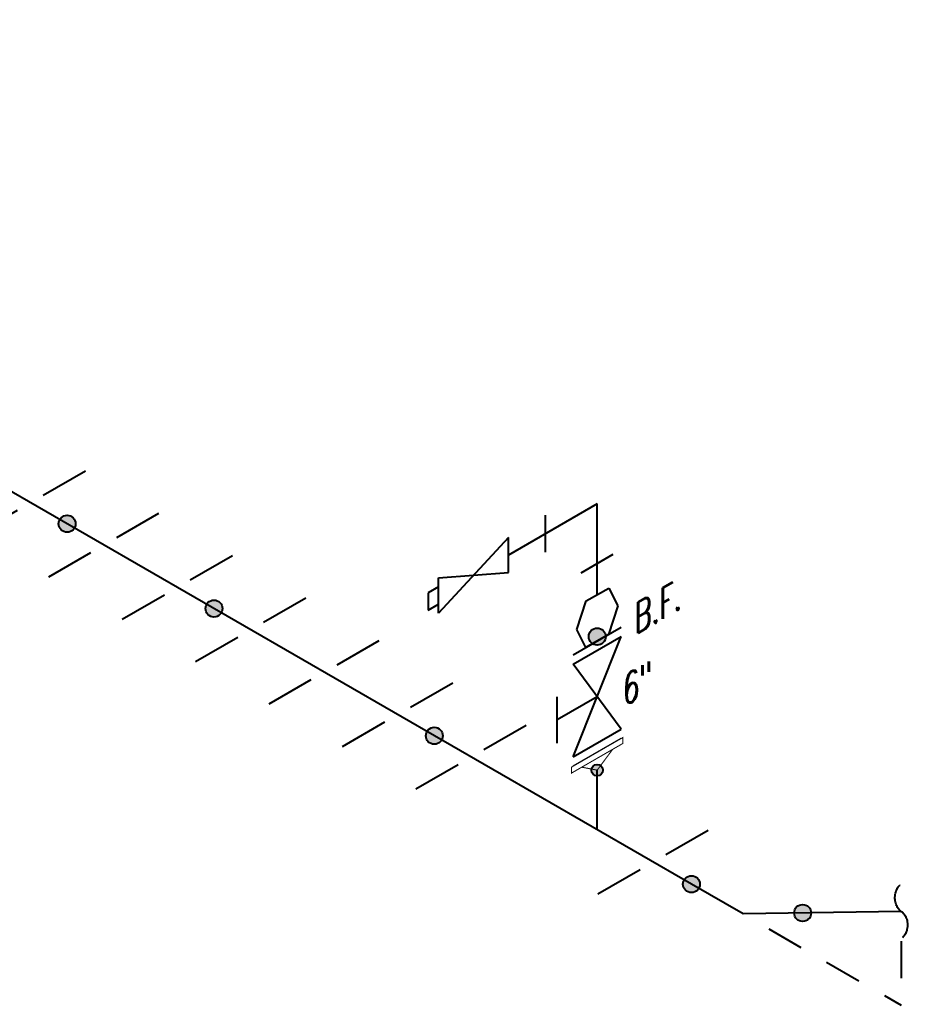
# Model space of a CAD drawing. Header units: inches. Extents: x 0 to 17.2, y 0 to 11.2.
# Drawn here: x 10.22 to 13.214, y 2.147 to 5.468 of the extents above; entities that cross this region are included whole.
import ezdxf

# ---------------------------------------------------------------- set-up
doc = ezdxf.new("R2010")
doc.units = ezdxf.units.IN
doc.header["$MEASUREMENT"] = 0
doc.linetypes.add('HIDDEN2', pattern=[0.1875, 0.125, -0.0625])
for name, color, linetype in [('3', 1, 'Continuous'), ('COMP', 1, 'Continuous'), ('Continuation', 7, 'Continuous'), ('FITTINGS', 4, 'Continuous'), ('PIPE-ANNO', 150, 'HIDDEN2'), ('TEXT', 7, 'Continuous'), ('UNAS.PIPE', 251, 'Continuous'), ('WELD POINTS', 41, 'Continuous'), ('Welds', 7, 'Continuous')]:
    doc.layers.add(name, color=color, linetype=linetype)
doc.styles.add('PART_Standard', font='romans', dxfattribs={"width": 0.8, "height": 0.09})

# ---------------------------------------------------------------- blocks, each defined once
blk = doc.blocks.new('4_SUPPORT_I-BEAM_30')
at = {"color": 0, "linetype": 'ByBlock', "lineweight": -2}
for p, q in [((-0.0435, 0.0251), (-0.1857, 0.1072)), ((0.1857, -0.1072), (0.0435, -0.0251))]:
    blk.add_line(p, q, dxfattribs=at)
blk = doc.blocks.new('2_WELD_SINGLE_00')
at = {"linetype": 'ByBlock', "lineweight": -2}
h = blk.add_hatch(color=0, dxfattribs=at)
edge = h.paths.add_edge_path()
edge.add_arc((0, 0), 0.0286, 0, 360)
at = {"color": 0, "linetype": 'ByBlock', "lineweight": -2}
blk.add_circle((0, 0), 0.0286, dxfattribs=at)
blk = doc.blocks.new('1_BREAK-PIPE_PIPE_00')
at = {"color": 0, "linetype": 'ByBlock', "lineweight": -2}
for centre, major_axis in [((-0.0298, 0.0919), (0, -0.101)), ((0.0298, -0.0919), (0, 0.101))]:
    blk.add_ellipse(centre, major_axis=major_axis, ratio=0.711978, start_param=0.427466, end_param=3.141593, dxfattribs=at)
blk = doc.blocks.new('1_Tilde_00')
at = {"layer": 'PIPE-ANNO', "xscale": -0.5000000000000001, "yscale": 0.5, "zscale": 0.5}
blk.add_blockref('1_BREAK-PIPE_PIPE_00', (0, 0), dxfattribs=at)
blk = doc.blocks.new('3_VALVE_FLANGE_GATE_30')
at = {"color": 0, "linetype": 'ByBlock', "lineweight": -2}
blk.add_wipeout([(-0.1624, -0.1875), (-0.1353, -0.1719), (0, 0), (0.1353, -0.0156), (0.1624, 0), (0.1624, 0.1875), (0.1353, 0.1719), (0, 0), (-0.1353, 0.0156), (-0.1624, 0)], dxfattribs=at)
for p, q in [((0.1353, 0.1719), (-0.1353, -0.1719)), ((0.0677, 0.1953), (-0.0677, 0.1172)), ((0.1353, 0.1719), (0.1353, -0.0156)), ((0.1624, 0.1875), (0.1624, 0)), ((0, 0), (0, 0.1563)), ((-0.1624, 0), (-0.1624, -0.1875)), ((-0.1353, 0.0156), (-0.1353, -0.1719)), ((0.1353, -0.0156), (-0.1353, 0.0156))]:
    blk.add_line(p, q, dxfattribs=at)
blk = doc.blocks.new('AM9A04')
at = {"linetype": 'Continuous', "const_width": 0.01}
blk.add_lwpolyline([(0, -0.2887), (0, 0.2887), (-0.05, 0.3175), (-0.05, -0.2598)], close=True, dxfattribs=at)
at = {"const_width": 0.01}
blk.add_lwpolyline([(-0.05, -0.1443), (-0.15, 0.0866), (-0.05, 0.2021)], dxfattribs=at)
blk = doc.blocks.new('A09')
at = {"layer": 'Welds'}
h = blk.add_hatch(color=256, dxfattribs=at)
h.dxf.hatch_style = 1
h.paths.add_polyline_path([(-0.03, 0, 1), (0.03, 0, 1)])
blk.add_circle((0, 0), 0.03, dxfattribs=at)
blk = doc.blocks.new('*U14')
blk.add_wipeout([(0.052, -0.03), (0.0173, -0.07), (0.0173, -0.1101), (0, -0.1001), (0, 0.1001), (0.0173, 0.0901), (0.0173, 0.05)]).dxf.layer = 'COMP'
at = {"layer": '3', "xscale": 0.65, "yscale": 0.65, "zscale": 0.65}
blk.add_blockref('A09', (0.052, -0.03), dxfattribs=at)
at = {"layer": 'COMP', "xscale": 0.3466300616258731, "yscale": 0.3466300616258731, "zscale": 0.3466300616258731, "rotation": 180}
blk.add_blockref('AM9A04', (0, 0), dxfattribs=at)
blk = doc.blocks.new('1_Text_30')
at = {"layer": 'TEXT', "style": 'PART_Standard', "oblique": 30, "width": 0.8}
blk.add_attdef('TEXT', (0, 0), '', height=0.09, rotation=30, dxfattribs=at)
blk = doc.blocks.new('1_Cont_30')
at = {"layer": 'Continuation', "style": 'PART_Standard', "oblique": 30, "width": 0.8}
blk.add_attdef('CONT', (0, 0), '', height=0.09, rotation=30, dxfattribs=at)
blk = doc.blocks.new('2_ELBOW_THREAD_330')
at = {"color": 0, "linetype": 'ByBlock', "lineweight": -2}
for p, q in [((0.174, -0.1629), (0.174, -0.0379)), ((0.0541, -0.2321), (-0.0541, -0.1696))]:
    blk.add_line(p, q, dxfattribs=at)
blk = doc.blocks.new('O-let 3')
at = {"layer": 'FITTINGS', "linetype": 'ByBlock'}
for p, q in [((0.0338, 0.0377), (-0.0338, -0.0377)), ((0.1013, 0.0417), (0.0338, 0.0377)), ((0.1013, -0.0457), (0.1013, 0.0417)), ((-0.0338, -0.0377), (-0.0338, -0.1251)), ((0.0338, -0.1212), (0.1013, -0.0457)), ((-0.0338, -0.1251), (0.0338, -0.1212))]:
    blk.add_line(p, q, dxfattribs=at)
blk = doc.blocks.new('Bleeder Valve 9')
at = {"layer": 'FITTINGS', "linetype": 'ByBlock'}
for p, q in [((0, 0.0591), (-0.2362, -0.1956)), ((0, 0), (0, 0.0591)), ((0, -0.0591), (0, 0)), ((-0.2362, -0.0768), (0, -0.0591)), ((-0.2362, -0.1956), (-0.2362, -0.0768)), ((-0.2362, -0.1068), (-0.2706, -0.1266)), ((-0.2706, -0.1266), (-0.2706, -0.1855)), ((-0.2362, -0.1656), (-0.2362, -0.1068)), ((-0.2706, -0.1855), (-0.2362, -0.1656))]:
    blk.add_line(p, q, dxfattribs=at)

msp = doc.modelspace()

# ---------------------------------------------------------------- linework, layer by layer
for p, q in [((12.483, 2.5555), (2.0907, 8.5555)), ((12.1656, 3.8365), (11.8671, 3.6642)), ((12.1656, 3.5314), (12.1656, 3.8365)), ((12.1656, 2.7388), (12.1656, 2.9397))]:
    msp.add_line(p, q)
at = {"layer": 'UNAS.PIPE'}
for p, q in [((12.6569, 2.4551), (12.483, 2.5555)), ((13.1899, 2.4639), (12.6569, 2.4551))]:
    msp.add_line(p, q, dxfattribs=at)
at = {"layer": 'UNAS.PIPE', "linetype": 'HIDDEN2'}
for p in [(12.7436, 2.4051), (13.1899, 2.3639)]:
    msp.add_line(p, (13.1899, 2.1474), dxfattribs=at)

# ---------------------------------------------------------------- block references
msp.add_blockref('1_Tilde_00', (13.1899, 2.4639))
at = {"layer": 'Continuation'}
msp.add_blockref('1_Cont_30', (9.4071, 5.0778), dxfattribs=at).add_auto_attribs({'CONT': 'CONT. 0014b-X001-010-04'})
at = {"layer": 'FITTINGS', "xscale": -1}
for name, p in [('4_SUPPORT_I-BEAM_30', (10.256, 3.8412)), ('4_SUPPORT_I-BEAM_30', (10.5035, 3.6984)), ('2_ELBOW_THREAD_330', (12.1656, 3.8365)), ('4_SUPPORT_I-BEAM_30', (10.7509, 3.5555)), ('4_SUPPORT_I-BEAM_30', (10.9984, 3.4127)), ('4_SUPPORT_I-BEAM_30', (11.2458, 3.2698)), ('4_SUPPORT_I-BEAM_30', (11.4932, 3.127)), ('4_SUPPORT_I-BEAM_30', (11.7407, 2.9841)), ('4_SUPPORT_I-BEAM_30', (12.3538, 2.6301))]:
    msp.add_blockref(name, p, dxfattribs=at)
at = {"layer": 'FITTINGS'}
msp.add_blockref('Bleeder Valve 9', (11.8671, 3.6642), dxfattribs=at)
at = {"layer": 'UNAS.PIPE'}
for p, rotation in [((12.483, 2.5555), 329.9999999999994), ((12.8578, 2.4584), 90.94808688577395)]:
    msp.add_blockref('2_WELD_SINGLE_00', p, dxfattribs=dict(at, rotation=rotation))
at = {"layer": 'WELD POINTS'}
for p in [(10.3798, 3.7698), (10.8746, 3.4841), (11.6169, 3.0555)]:
    msp.add_blockref('2_WELD_SINGLE_00', p, dxfattribs=at)

# ---------------------------------------------------------------- next in the draw order: block references
at = {"layer": 'FITTINGS', "yscale": -1, "rotation": 299.9999999999999}
msp.add_blockref('3_VALVE_FLANGE_GATE_30', (12.1656, 3.1872), dxfattribs=at)

# ---------------------------------------------------------------- next in the draw order: block references
at = {"layer": 'COMP', "ltscale": 0.65, "rotation": 300.0000000000001}
msp.add_blockref('*U14', (12.1656, 2.9997), dxfattribs=at)
at = {"layer": 'FITTINGS', "xscale": -1, "rotation": 300.0000000000001}
msp.add_blockref('O-let 3', (12.2192, 3.4447), dxfattribs=at)
at = {"layer": 'TEXT'}
for p, values in [((12.2927, 3.3955), {'TEXT': 'B.F.'}), ((12.2537, 3.1522), {'TEXT': '6"'})]:
    msp.add_blockref('1_Text_30', p, dxfattribs=at).add_auto_attribs(values)
at = {"layer": 'WELD POINTS'}
msp.add_blockref('2_WELD_SINGLE_00', (12.1656, 3.3895), dxfattribs=at)

doc.saveas('drawing.dxf')
